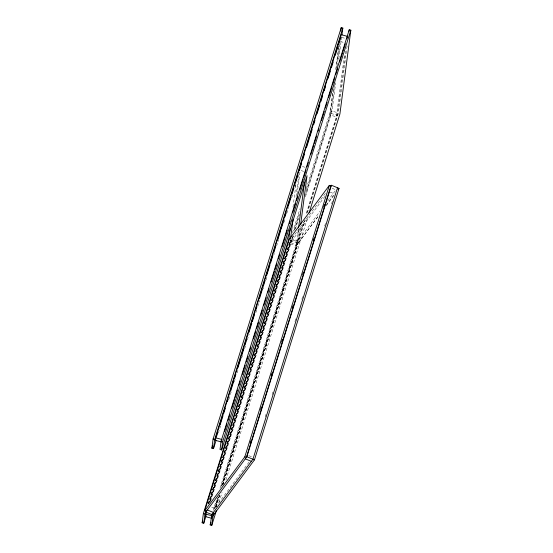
<?xml version="1.0" encoding="UTF-8"?>
<svg xmlns="http://www.w3.org/2000/svg" width="553" height="553" viewBox="0 0 553 553"><rect width="100%" height="100%" fill="white"/><g stroke="black" fill="none" stroke-linecap="round" stroke-linejoin="round"><path stroke-width="0.41" stroke-dasharray="2.77 2.07" d="M292.993 207.099L295.979 184.177M290.394 239.732L289.841 243.97L296.249 245.663L298.35 229.557M296.035 196.502L298.917 174.409M297.092 194.082L300.079 171.195M299.187 228.831L297.528 241.55L291.12 239.857M222.873 484.85L298.288 242.732L300.39 226.606M306.155 188.946L330.286 111.457L332.851 91.791M335.754 69.554L338.657 47.316M338.768 46.466L338.989 44.752M333.411 88.798L329.982 115.079L336.39 116.773L344.574 54.042M336.065 68.454L339.162 44.717M305.519 195.098L330.936 113.483L334.254 88.079M334.365 87.229L334.696 84.685M337.13 66.035L340.005 43.998M305.443 196.792L331.89 111.879L335.685 82.805M338.809 58.86L341.706 36.622M306.791 213.271L337.344 115.169L345.86 49.929M347.111 46.01L338.298 113.572L307.489 212.497M218.373 432.999L220.937 424.766M228.887 399.238L231.707 390.176M234.278 381.943L235.302 378.646M237.099 372.881L238.378 368.761M241.972 357.238L242.484 355.586M244.792 348.176L245.56 345.708M247.357 339.943L249.154 334.178M255.825 312.763L256.848 309.473M257.871 306.175L258.901 302.885M259.157 302.056L259.668 300.41M263.263 288.88L263.774 287.235M266.083 279.825L267.362 275.705M273.776 255.12L274.288 253.468M276.597 246.057L278.394 240.292M284.035 222.175L285.32 218.055M286.855 213.119L288.652 207.354M291.735 197.469L292.758 194.172M295.067 186.762L296.09 183.472M208.046 504.136L290.131 240.603M292.544 232.64L299.989 208.73M208.322 503.824L290.318 240.555L297.915 243.686L318.466 216.029M208.585 503.949L290.837 239.857M209.041 503.375L291.21 239.573M294.03 230.504L299.429 213.188M306.099 191.76L331.268 110.966L337.676 112.66L305.837 214.882M209.877 501.723L291.88 238.461L325.765 192.859M209.995 501.771L292.675 236.318M294.735 229.716L299.353 214.882M210.7 500.977L293.373 235.537M295.433 228.942L298.509 219.05M213.112 510.44L216.396 500.078M220.032 488.23L296.685 242.311L298.288 242.732M214.426 508.366L217.502 498.474M221.359 486.108L303.521 222.299M214.419 509.161L218.006 497.645M221.594 486.128L297.956 240.956L291.88 238.461M215.124 507.585L218.207 497.693M222.057 485.327L304.482 220.695M215.822 506.79L219.417 495.253M222.755 484.532L305.18 219.914M215.912 506.949L219.5 495.433M222.831 484.739L297.915 243.686M215.946 507.087L219.541 495.557M218.967 502.269L222.05 492.377M225.901 480.011L308.062 216.216M265.212 416.921L266.235 413.63M272.131 394.704L273.154 391.413M294.936 321.487L295.959 318.196M301.855 299.27L302.878 295.979M324.659 226.053L325.689 222.755M331.579 203.836L332.602 200.545M324.984 196.294L290.595 242.573L296.678 245.069L318.742 215.373M296.394 243.057L320.028 211.253M327.722 200.898L335.934 189.852M326.443 205.011L333.632 195.347M326.173 205.661L333.881 195.292M249.064 462.066L214.675 508.338L211.64 507.087M341.685 37.424L344.892 38.275M340.406 41.537L344.415 42.595M330.286 111.457L331.89 111.879M330.936 113.483L337.344 115.169M302.346 166.529L307.15 167.794M301.06 170.642L304.268 171.485M332.139 188.29L335.18 189.541M330.1 192.085L334.655 193.965M248.857 455.665L252.659 457.234"/><path stroke-width="0.83" d="M206.075 515.818L203.767 523.235L202.163 522.813L203.366 513.592L288.784 239.359L290.221 228.32M216.064 440.409L213.499 448.649L211.896 448.227L213.099 439.006L341.222 27.65L342.825 28.072L341.934 34.915M203.767 523.235L204.969 514.02L205.993 510.723M213.499 448.649L214.702 439.428L342.825 28.072M211.785 518.299L205.377 516.606L206.476 511.622M221.732 442.034L215.324 440.34L215.656 437.831L341.215 34.701L347.623 36.394L346.855 38.862M216.403 510.509L211.778 525.35L210.175 524.928L212.041 514.076M309.092 212.919L339.901 113.994L350.837 30.187L349.233 29.765L221.11 441.121L220.018 449.499L221.622 449.921L307.033 175.688L300.721 224.062M211.778 525.35L212.87 516.972L213.9 513.675M221.622 449.921L222.714 441.543L350.837 30.187M290.498 238.931L293.049 219.389M298.565 227.884L304.544 182.055M340.779 31.072L341.222 27.65M349.012 31.473L349.233 29.765M211.896 448.227L212.663 445.753M215.324 440.34L215.843 438.695M216.354 437.043L217.64 432.923M220.205 424.683L223.032 415.614M223.543 413.962L225.341 408.19M227.394 401.596L228.168 399.121M230.732 390.881L233.56 381.812M234.583 378.515L235.868 374.395M237.921 367.793L241.26 357.079M241.772 355.434L244.087 348.01M245.11 344.713L246.396 340.593M248.961 332.346L251.788 323.277M252.299 321.632L254.615 314.208M256.15 309.265L256.924 306.791M259.488 298.551L262.316 289.482M263.346 286.184L265.143 280.412M266.677 275.463L270.016 264.749M270.535 263.097L272.843 255.68M273.873 252.382L275.671 246.61M277.724 240.016L280.544 230.947M281.062 229.301L283.371 221.877M284.913 216.935L286.198 212.808M288.251 206.214L291.072 197.144M292.102 193.847L293.899 188.082M295.44 183.133L297.749 175.716M299.291 170.766L301.599 163.349M302.629 160.052L304.426 154.28M306.48 147.686L309.307 138.616M309.818 136.964L312.127 129.547M313.669 124.598L314.954 120.478M317.007 113.883L319.834 104.814M320.858 101.517L322.655 95.745M324.196 90.803L325.482 86.676M328.047 78.436L330.362 71.012M331.385 67.715L333.183 61.95M335.236 55.348L338.063 46.286M338.574 44.634L340.89 37.217M224.629 431.278L226.944 423.854M227.967 420.557L229.765 414.791M231.818 408.19L234.645 399.128M235.156 397.476L237.472 390.059M239.007 385.109L240.292 380.989M242.345 374.395L245.173 365.326M246.203 362.028L248 356.256M249.534 351.307L250.82 347.187M253.392 338.941L255.7 331.524M256.73 328.226L258.528 322.454M260.581 315.86L262.378 310.088M263.919 305.145L266.228 297.721M267.77 292.779L269.055 288.659M271.108 282.058L274.447 271.343M274.959 269.698L276.756 263.926M278.297 258.977L279.583 254.857M282.148 246.61L284.975 237.541M285.486 235.896L287.284 230.124M289.337 223.53L290.111 221.055M292.675 212.808L295.502 203.746M296.526 200.449L297.811 196.322M299.864 189.727L303.203 179.013M303.715 177.361L306.03 169.944M307.053 166.647L308.339 162.527M310.904 154.28L313.731 145.211M314.242 143.566L316.558 136.142M318.093 131.199L318.867 128.725M321.431 120.478L324.258 111.409M325.282 108.112L327.079 102.34M328.62 97.397L331.959 86.683M332.477 85.031L334.786 77.614M335.809 74.316L337.606 68.544M339.666 61.95L342.487 52.881M343.005 51.229L345.314 43.811M204.755 510.73L289.316 239.235L329.381 185.324L330.901 185.946L246.341 457.442L244.82 456.819L204.755 510.73L206.276 511.352M202.163 522.813L202.681 521.168M330.252 186.824L331.42 185.248L339.017 188.373L254.456 459.868L213.354 515.182L205.757 512.05L206.269 510.405M205.377 516.606L205.889 514.961M210.175 524.928L210.949 522.454M213.354 515.182L213.866 513.537M244.82 456.819L329.381 185.324M250.17 443.216L250.938 440.741M260.67 409.483L261.445 407.015M271.177 375.75L271.945 373.282M281.684 342.017L282.452 339.549M292.191 308.291L292.959 305.823M302.698 274.558L303.466 272.09M313.205 240.825L313.973 238.357M323.712 207.092L324.48 204.624M205.757 512.05L246.859 456.743L331.42 185.248M337.496 187.75L252.935 459.246L211.834 514.553M337.987 189.755L339.017 188.373M215.656 437.831L222.064 439.517M213.099 439.006L214.702 439.428M221.11 441.121L222.714 441.543M205.702 514.096L212.11 515.783M203.366 513.592L204.969 514.02M211.267 516.543L212.87 516.972M246.859 456.743L254.456 459.868M245.297 458.845L251.373 461.347M207.32 509.956L213.396 512.451"/></g></svg>
